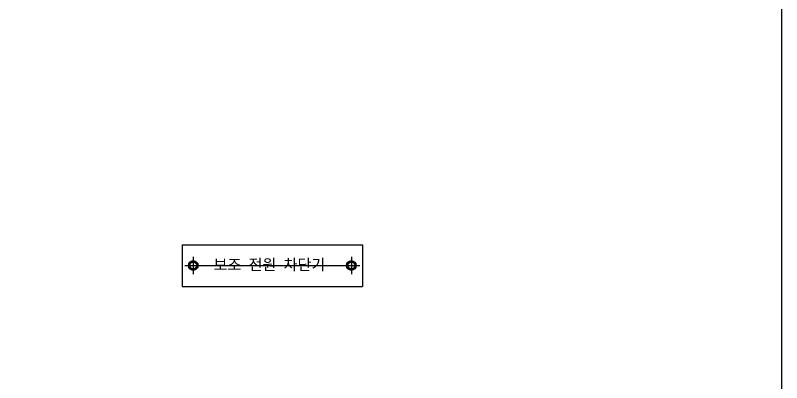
# Model space of a CAD drawing. Header units: millimetres. Extents: x -8980 to 16421, y 0 to 6237.
# Drawn here: x -6058.1 to -5782, y 3485.2 to 3617.4 of the extents above; entities that cross this region are included whole.
import ezdxf

# ---------------------------------------------------------------- set-up
doc = ezdxf.new("R2010")
doc.units = ezdxf.units.MM
doc.linetypes.add('CENTER', pattern=[50.8, 31.75, -6.35, 6.35, -6.35])
doc.layers.add('CENTER', color=1, linetype='CENTER')
doc.styles.add('HAN', font='')
doc.styles.get('HAN').set_extended_font_data('GulimChe')

# ---------------------------------------------------------------- blocks, each defined once
blk = doc.blocks.new('4TBY')
for p, q in [((2021.43, 3396.41), (2086.43, 3396.41)), ((2021.43, 3396.41), (2021.43, 3381.41)), ((2086.43, 3396.41), (2086.43, 3381.41)), ((2021.43, 3381.41), (2086.43, 3381.41))]:
    blk.add_line(p, q)
for centre in [(2025.43, 3388.91), (2082.43, 3388.91)]:
    blk.add_circle(centre, 1.75)
at = {"color": 3, "style": 'HAN'}
blk.add_text('보조 전원 차단기', height=4, dxfattribs=at).set_placement((2032.73, 3387.24))

msp = doc.modelspace()

# ---------------------------------------------------------------- linework, layer by layer
at = {"color": 1}
for p, q in [((-5993.962, 3530.428, 0), (-5993.962, 3524.268, 0)), ((-5993.962, 3530.428, 0), (-5993.962, 3524.268, 0)), ((-5936.962, 3530.428, 0), (-5936.962, 3524.268, 0)), ((-5936.962, 3530.428, 0), (-5936.962, 3524.268, 0)), ((-5997.042, 3527.348, 0), (-5990.883, 3527.348, 0)), ((-5997.042, 3527.348, 0), (-5990.883, 3527.348, 0)), ((-5940.042, 3527.348, 0), (-5933.883, 3527.348, 0)), ((-5940.042, 3527.348, 0), (-5933.883, 3527.348, 0))]:
    msp.add_line(p, q, dxfattribs=at)
at = {"color": 3, "elevation": 0}
msp.add_lwpolyline([(-5781.962, 3899.348), (-6367.462, 3899.348), (-6367.462, 1845.348), (-5781.962, 1845.348)], close=True, dxfattribs=at)
at = {"color": 3}
for centre in [(-5993.962, 3527.348, 0), (-5936.962, 3527.348, 0)]:
    msp.add_circle(centre, 1.25, dxfattribs=at)
for centre in [(-5993.962, 3527.348, 0), (-5936.962, 3527.348, 0)]:
    msp.add_arc(centre, 1.5, 259.62912, 191.20824)
at = {"layer": 'CENTER', "ltscale": 7}
msp.add_line((-5990.883, 3527.348, 0), (-5940.042, 3527.348, 0), dxfattribs=at)

# ---------------------------------------------------------------- block references
msp.add_blockref('4TBY', (-8019.397, 138.44, 0))

doc.saveas('drawing.dxf')
